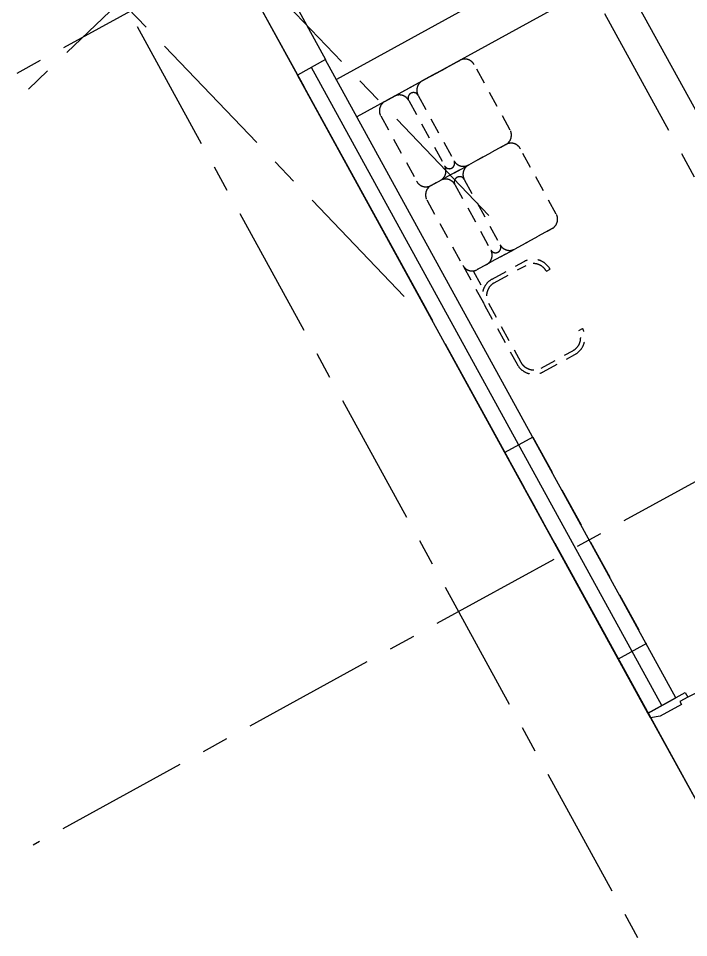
# Model space of a CAD drawing. Header units: millimetres. Extents: x 75184266 to 76346726, y -35077925 to -33679385.
# Drawn here: x 75323045 to 75326187, y -34899351 to -34895039 of the extents above; entities that cross this region are included whole.
import ezdxf

# ---------------------------------------------------------------- set-up
doc = ezdxf.new("R2010")
doc.units = ezdxf.units.MM
doc.header["$LTSCALE"] = 50
doc.header["$MEASUREMENT"] = 0
for name, pattern in [('CENTER', [2, 1.25, -0.25, 0.25, -0.25]), ('HIDDEN2', [0.1875, 0.125, -0.0625]), ('XR-지하3층$0$-HID', [2.5, 1.5, -1]), ('XR-지하3층$0$H', [1.3, 0.8, -0.5])]:
    doc.linetypes.add(name, pattern=pattern)
for name, color, linetype in [('CEN', 1, 'CENTER'), ('XR-지하3층$0$a-door', 6, 'CONTINUOUS'), ('XR-지하3층$0$생활체육시설(최종)$0$부대시설0404$0$운동시설$0$FUR1', 11, 'CONTINUOUS')]:
    doc.layers.add(name, color=color, linetype=linetype)
doc.layers.add('건축', color=8, linetype='CONTINUOUS', plot=False)

# ---------------------------------------------------------------- blocks, each defined once
blk = doc.blocks.new('XR-지하3층$0$생활체육시설(최종)$0$부대시설0404$0$운동시설$0$aghhq')
at = {"layer": 'XR-지하3층$0$생활체육시설(최종)$0$부대시설0404$0$운동시설$0$FUR1', "color": 9, "linetype": 'XR-지하3층$0$-HID'}
for p, q in [((325986.6, 22318.4, 0), (325670, 22318.4, 0)), ((325986.6, 22298.4, 0), (325670, 22298.4, 0)), ((326196.6, 22318.3, 0), (325999.2, 22318.3, 0)), ((326549.2, 22318.4, 0), (326199.2, 22318.4, 0)), ((326999.2, 22318.4, 0), (326649.2, 22318.4, 0)), ((326999.2, 22318.4, 0), (326649.2, 22318.4, 0)), ((326153.4, 22288.3, 0), (326054.5, 22288.3, 0)), ((326149.2, 22268.4, 0), (326149.2, 21868.4, 0)), ((326149.2, 21868.4, 0), (326149.2, 22268.4, 0)), ((326599.2, 22268.4, 0), (326599.2, 21868.4, 0)), ((326599.2, 21868.4, 0), (326599.2, 22268.4, 0)), ((326599.2, 22268.4, 0), (326599.2, 21868.4, 0)), ((326599.2, 21868.4, 0), (326599.2, 22268.4, 0)), ((326599.2, 22268.4, 0), (326599.2, 21868.4, 0)), ((326599.2, 21868.4, 0), (326599.2, 22268.4, 0)), ((326599.2, 21868.4, 0), (326599.2, 22268.4, 0)), ((326599.2, 22268.4, 0), (326599.2, 21868.4, 0)), ((326599.2, 21868.4, 0), (326599.2, 22268.4, 0)), ((326599.2, 22268.4, 0), (326599.2, 21868.4, 0)), ((326599.2, 21868.4, 0), (326599.2, 22268.4, 0)), ((326599.2, 22268.4, 0), (326599.2, 21868.4, 0)), ((327049.2, 21868.4, 0), (327049.2, 22268.4, 0)), ((327049.2, 22268.4, 0), (327049.2, 21868.4, 0)), ((325580, 22228.4, 0), (325580, 22058.4, 0)), ((325600, 22228.4, 0), (325600, 22058.4, 0)), ((326056.6, 22228.4, 0), (326056.6, 22058.4, 0)), ((326076.6, 22228.4, 0), (326076.6, 22058.4, 0)), ((326549.2, 22168.4, 0), (326199.2, 22168.4, 0)), ((326999.2, 22168.4, 0), (326649.2, 22168.4, 0)), ((326999.2, 22168.4, 0), (326649.2, 22168.4, 0)), ((326549.2, 22118.4, 0), (326199.2, 22118.4, 0)), ((326999.2, 22118.4, 0), (326649.2, 22118.4, 0)), ((326999.2, 22118.4, 0), (326649.2, 22118.4, 0)), ((325670, 21988.4, 0), (325670, 21968.4, 0)), ((325986.6, 21988.4, 0), (325986.6, 21968.4, 0)), ((326199.2, 21818.4, 0), (326549.2, 21818.4, 0)), ((326649.2, 21818.4, 0), (326999.2, 21818.4, 0))]:
    blk.add_line(p, q, dxfattribs=at)
for centre, radius, start, end in [((325670, 22228.4, 0), 90, 90, 180), ((325670, 22228.4, 0), 70, 90, 180), ((325986.6, 22228.4, 0), 90, 0, 90), ((325986.6, 22228.4, 0), 70, 0, 90), ((326199.2, 22268.4, 0), 50, 90, 180), ((326549.2, 22268.4, 0), 50, 0, 90), ((326649.2, 22268.4, 0), 50, 90, 180), ((326649.2, 22268.4, 0), 50, 90, 180), ((326999.2, 22268.4, 0), 50, 0, 90), ((326999.2, 22268.4, 0), 50, 0, 90), ((326199.2, 22218.4, 0), 50, 180, 270), ((326549.2, 22218.4, 0), 50, 270, 0), ((326549.2, 22218.4, 0), 50, 270, 0), ((326649.2, 22218.4, 0), 50, 180, 270), ((326649.2, 22218.4, 0), 50, 180, 270), ((326999.2, 22218.4, 0), 50, 270, 0), ((326999.2, 22218.4, 0), 50, 270, 0), ((326199.2, 22143.4, 0), 25, 90, 270), ((326549.2, 22143.4, 0), 25, 270, 90), ((326549.2, 22143.4, 0), 25, 270, 90), ((326649.2, 22143.4, 0), 25, 90, 270), ((326649.2, 22143.4, 0), 25, 90, 270), ((326999.2, 22143.4, 0), 25, 270, 90), ((326999.2, 22143.4, 0), 25, 270, 90), ((326199.2, 22068.4, 0), 50, 90, 180), ((326549.2, 22068.4, 0), 50, 0, 90), ((326549.2, 22068.4, 0), 50, 0, 90), ((326649.2, 22068.4, 0), 50, 90, 180), ((326649.2, 22068.4, 0), 50, 90, 180), ((326999.2, 22068.4, 0), 50, 0, 90), ((326999.2, 22068.4, 0), 50, 0, 90), ((325670, 22058.4, 0), 90, 180, 270), ((325670, 22058.4, 0), 70, 180, 270), ((325986.6, 22058.4, 0), 90, 270, 0), ((325986.6, 22058.4, 0), 70, 270, 0), ((326199.2, 21868.4, 0), 50, 180, 270), ((326549.2, 21868.4, 0), 50, 270, 0), ((326549.2, 21868.4, 0), 50, 270, 0), ((326649.2, 21868.4, 0), 50, 180, 270), ((326649.2, 21868.4, 0), 50, 180, 270), ((326999.2, 21868.4, 0), 50, 270, 0)]:
    blk.add_arc(centre, radius, start, end, dxfattribs=at)
blk = doc.blocks.new('XR-지하3층$0$DOOR-1100')
at = {"layer": 'XR-지하3층$0$a-door', "color": 6}
for points in [[(-595.6, 391.2), (-570.6, 391.2), (-570.6, 434.2), (-555.6, 434.2), (-555.6, 548.2), (-570.6, 591.2), (-595.6, 591.2)], [(484.4, 391.2), (459.4, 391.2), (459.4, 434.2), (444.4, 434.2), (444.4, 548.2), (459.4, 591.2), (484.4, 591.2)]]:
    blk.add_lwpolyline(points, close=True, dxfattribs=at)
at = {"layer": 'XR-지하3층$0$a-door'}
blk.add_lwpolyline([(-570.6, 391.2), (-570.6, -598.8), (-530.6, -598.8), (-530.6, 391.2)], close=True, dxfattribs=at)
at = {"layer": 'XR-지하3층$0$a-door', "color": 7}
blk.add_arc((-530.6, 391.2), 990, 270, 0, dxfattribs=at)

msp = doc.modelspace()

# ---------------------------------------------------------------- linework, layer by layer
at = {"layer": 'CEN', "ltscale": 10}
for p, q in [((75326612.4, -34891999.6, 0), (75321882.6, -34896529.8, 0)), ((75327310.8, -34892951.5, 0), (75321569.6, -34896103.2, 0)), ((75329061.5, -34895652.3, 0), (75323114.3, -34898917.1, 0))]:
    msp.add_line(p, q, dxfattribs=at)
at = {"layer": 'CEN', "ltscale": 10, "elevation": 0}
for points in [[(75324853.9, -34896343.9), (75318669.4, -34889886.9)], [(75325251.1, -34895963.5), (75319630.3, -34890095)], [(75324348.3, -34892386.4), (75328258.7, -34899509.6)], [(75323121, -34893060.1), (75327031.5, -34900183.3)], [(75322638.9, -34893324.8), (75326941.5, -34901162.4)]]:
    msp.add_lwpolyline(points, dxfattribs=at)
at = {"layer": '건축', "ltscale": 0.5}
for p, q in [((75328760.9, -34893005.5, 0), (75324535.8, -34895325.6, 0)), ((75328857.1, -34893180.9, 0), (75324632.1, -34895500.9, 0)), ((75326062, -34898262.4, 0), (75324418.8, -34895269.2, 0))]:
    msp.add_line(p, q, dxfattribs=at)
at = {"layer": '건축'}
for p, q in [((75325413.7, -34894002, 0), (75327860.5, -34898459.6, 0)), ((75323995, -34894652, 0), (75324353.5, -34895305.1, 0)), ((75324198.6, -34894711.3, 0), (75324485, -34895232.9, 0)), ((75324485, -34895232.9, 0), (75324353.5, -34895305.1, 0)), ((75326127.7, -34898226.3, 0), (75324484.5, -34895233.1, 0)), ((75325996.2, -34898298.5, 0), (75324353.1, -34895305.3, 0)), ((75325996.8, -34898298.2, 0), (75326127.7, -34898226.3, 0))]:
    msp.add_line(p, q, dxfattribs=at)
at = {"layer": '건축', "linetype": 'HIDDEN2', "ltscale": 30}
for p, q in [((75325457, -34897003.6, 0), (75325325.5, -34897075.8, 0)), ((75325457, -34897003.6, 0), (75325988.8, -34897972.3, 0)), ((75325325.5, -34897075.8, 0), (75325857.3, -34898044.4, 0)), ((75325988.8, -34897972.3, 0), (75325857.3, -34898044.4, 0))]:
    msp.add_line(p, q, dxfattribs=at)
at = {"layer": '건축', "linetype": 'XR-지하3층$0$H', "ltscale": 50, "elevation": 0}
msp.add_lwpolyline([(75319374.9, -34890623.5), (75319772.1, -34890243.1), (75323995, -34894652), (75326836.6, -34899828.3), (75326354.4, -34900093), (75329256.2, -34905378.9), (75329256.2, -34905378.9), (75330468.9, -34907587.9)], dxfattribs=at)

# ---------------------------------------------------------------- block references
at = {"layer": '건축'}
for name, p, rotation in [('XR-지하3층$0$생활체육시설(최종)$0$부대시설0404$0$운동시설$0$aghhq', (75501658.1, -35171409.4, 0), 118.7634211586279), ('XR-지하3층$0$DOOR-1100', (75326747.3, -34898438.2, 0), 118.7651295303642)]:
    msp.add_blockref(name, p, dxfattribs=dict(at, rotation=rotation))

doc.saveas('drawing.dxf')
